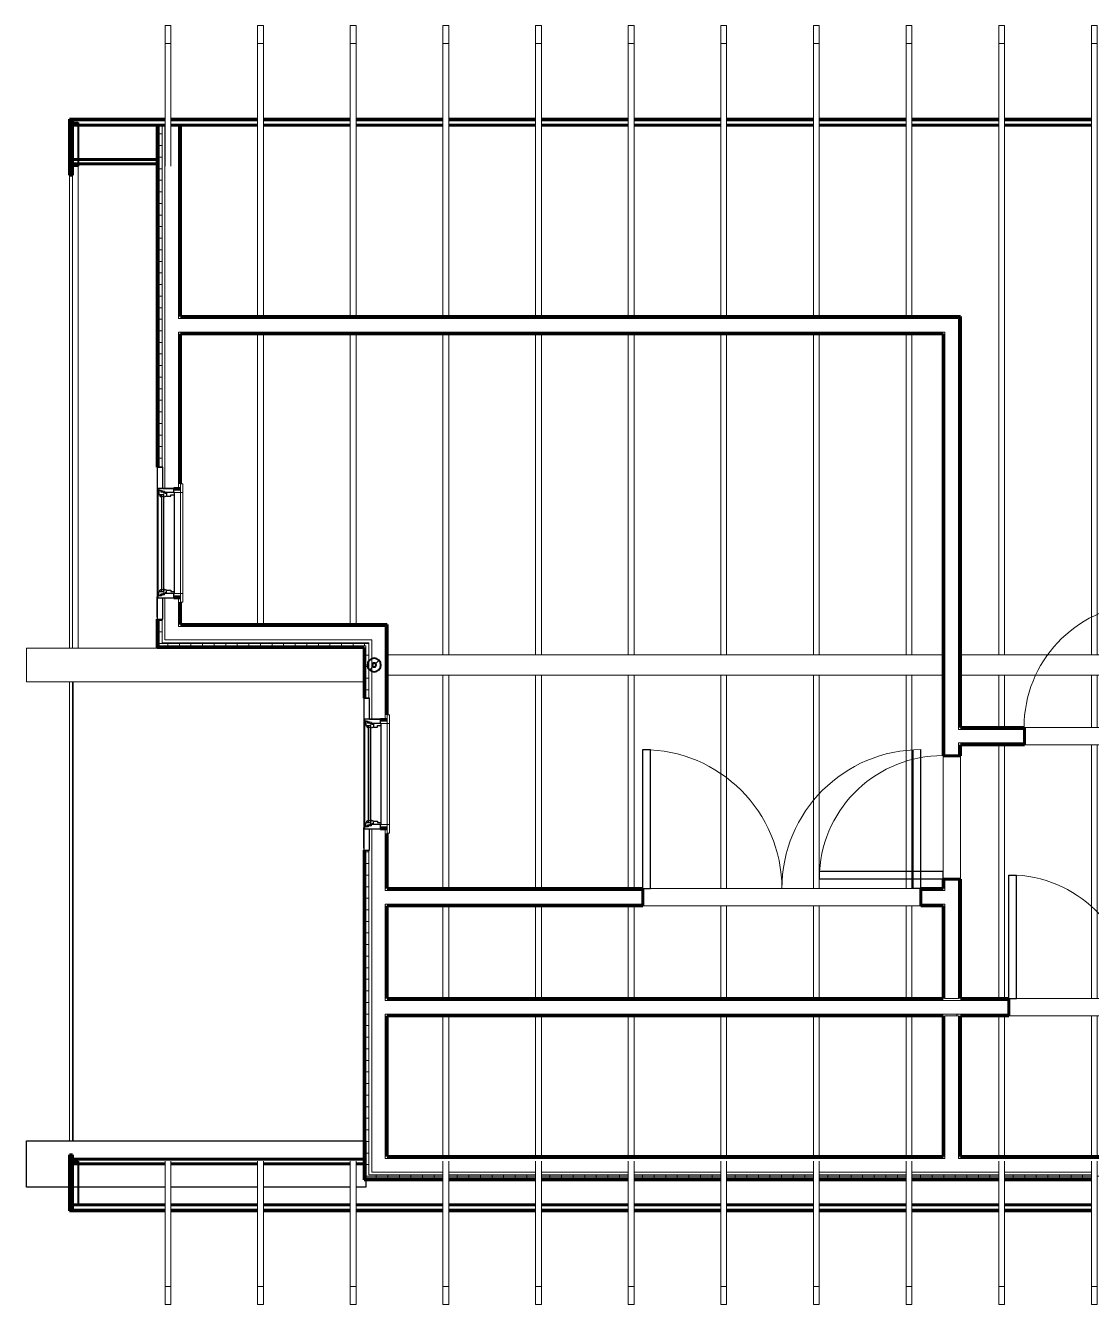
# Model space of a CAD drawing. Header units: inches. Extents: x -435 to 532, y -667 to -127.
# Drawn here: x -435.2 to -159.1, y -460.7 to -129.4 of the extents above; entities that cross this region are included whole.
import ezdxf

# ---------------------------------------------------------------- set-up
doc = ezdxf.new("R2010")
doc.units = ezdxf.units.IN
doc.header["$MEASUREMENT"] = 0
for name, color, linetype, lineweight in [('A-DOOR', 31, 'Continuous', 18), ('A-GLAZ', 151, 'Continuous', 18), ('A-ROOF', 132, 'Continuous', 18), ('A-ROOF-MCUT', 132, 'Continuous', 60), ('A-ROOF-OTLN', 132, 'Continuous', 9), ('A-WALL', 113, 'Continuous', 18), ('A-WALL-PATT', 111, 'Continuous', 60), ('I-WALL', 2, 'Continuous', 18), ('Q-CASE', 31, 'Continuous', 9), ('S-BEAM', 12, 'Continuous', 9), ('S-COLS', 52, 'Continuous', 9)]:
    doc.layers.add(name, color=color, linetype=linetype, lineweight=lineweight)
pattern_1 = [(0, (387.632, -598.438), (15.36, 3.84), [0.634, -10.886, 0.634, -10.886, -61.44]), (0, (387.632, -598.438), (15.36, 3.84), [-23.04, 0.634, -22.406, 0.634, -10.886, -26.88]), (0, (387.632, -598.438), (15.36, 3.84), [-57.6, 0.634, -7.046, 0.634, -18.566]), (120, (393.392, -596.518), (-11.005538, 11.38215), [0.634, -10.886, 0.634, -10.886, -61.44]), (120, (393.392, -596.518), (-11.005538, 11.38215), [-23.04, 0.634, -22.406, 0.634, -10.886, -26.88]), (120, (393.392, -596.518), (-11.005538, 11.38215), [-57.6, 0.634, -7.046, 0.634, -18.566]), (240, (395.312, -588.838), (-4.354462, -15.22215), [0.634, -10.886, 0.634, -10.886, -61.44]), (240, (395.312, -588.838), (-4.354462, -15.22215), [-23.04, 0.634, -22.406, 0.634, -10.886, -26.88]), (240, (395.312, -588.838), (-4.354462, -15.22215), [-57.6, 0.634, -7.046, 0.634, -18.566])]
pattern_2 = [(135, (387.632, -598.438), (-4.24264, -4.24264), [])]
pattern_3 = [(0, (387.632, -598.438), (0, 3), []), (90, (387.632, -598.438), (-3, 2e-16), [])]

# ---------------------------------------------------------------- blocks, each defined once
blk = doc.blocks.new('Window-Casement-Andersen-400_Series - 28-3_8_ x 59-7_8_-1091415-2nd Floor')
at = {"layer": 'A-GLAZ', "lineweight": 30}
for p, q in [((-19.69, 3.06), (-19.69, 1.56)), ((19.69, 3.06), (-19.69, 3.06)), ((-19.69, 3.06), (-19.69, 1.56)), ((-19.69, 1.56), (-14.19, 1.56)), ((-19.19, 3.06), (-18.81, 3.06)), ((-18.81, 3.06), (-13.94, 3.06)), ((14.19, 2.87), (-14.19, 2.87)), ((-14.19, 2.87), (-14.19, -1.29)), ((-14.19, 1.56), (-14.19, -1.29)), ((-13.94, 3.06), (-13.94, 2.87)), ((-13.7, 2.34), (-13.7, 2.87)), ((-13.64, 1.94), (-13.7, 2.34)), ((-13.51, 1.94), (-13.64, 1.94)), ((-13.61, 2.56), (-12.62, 2.56)), ((-13.61, 2.38), (-13.61, 2.56)), ((-13.53, 2.06), (-13.61, 2.38)), ((-13.53, 2.06), (-13.22, 2.06)), ((-13.38, 1.09), (-13.51, 1.94)), ((-13.38, 1.09), (-13.08, 1.09)), ((-13.22, 1.38), (-13.22, 2.06)), ((-13.22, 1.38), (-12.96, 1.38)), ((-13.08, -1.44), (-13.08, 1.09)), ((-13.08, 0.56), (-12.19, 0.56)), ((-12.79, 0.56), (-12.96, 1.38)), ((-12.62, 2.56), (-12.56, 2.31)), ((-12.56, 2.31), (-12.21, 2.31)), ((-12.56, 2.31), (-12.56, 1.28)), ((-11.94, 1.91), (-12.56, 1.91)), ((-11.94, 1.28), (-12.56, 1.28)), ((-12.21, 2.31), (-11.94, 1.91)), ((-12.19, 0.56), (-11.94, 1.28)), ((-12.19, 0.56), (-12.19, -0.5)), ((12.21, 2.31), (11.94, 1.91)), ((11.94, 1.91), (12.56, 1.91)), ((12.19, 0.56), (11.94, 1.28)), ((11.94, 1.28), (12.56, 1.28)), ((13.08, 0.56), (12.19, 0.56)), ((12.19, 0.56), (12.19, -0.5)), ((12.56, 2.31), (12.21, 2.31)), ((12.62, 2.56), (12.56, 2.31)), ((12.56, 2.31), (12.56, 1.28)), ((13.61, 2.56), (12.62, 2.56)), ((12.79, 0.56), (12.96, 1.38)), ((13.22, 1.38), (12.96, 1.38)), ((13.38, 1.09), (13.08, 1.09)), ((13.08, -1.44), (13.08, 1.09)), ((13.53, 2.06), (13.22, 2.06)), ((13.22, 1.38), (13.22, 2.06)), ((13.38, 1.09), (13.51, 1.94)), ((13.51, 1.94), (13.64, 1.94)), ((13.53, 2.06), (13.61, 2.38)), ((13.61, 2.38), (13.61, 2.56)), ((13.64, 1.94), (13.7, 2.34)), ((13.7, 2.34), (13.7, 2.87)), ((13.94, 3.06), (13.94, 2.87)), ((18.81, 3.06), (13.94, 3.06)), ((14.19, -1.29), (14.19, 2.87)), ((14.19, 1.56), (14.19, -1.29)), ((14.19, 1.56), (19.69, 1.56)), ((19.19, 3.06), (18.81, 3.06)), ((19.69, 3.06), (19.69, 1.56)), ((19.69, 1.56), (19.69, 3.06)), ((-14.19, -1.29), (-13.08, -1.29)), ((-13.08, -1.29), (-13.08, -1.44)), ((-13.08, -1.44), (13.08, -1.44)), ((-12.55, -0.5), (-12.55, -1.44)), ((-12.19, -0.5), (-12.55, -0.5)), ((12.19, -0.5), (12.55, -0.5)), ((12.55, -0.5), (12.55, -1.44)), ((13.08, -1.44), (13.08, -1.29)), ((13.08, -1.29), (14.19, -1.29))]:
    blk.add_line(p, q, dxfattribs=at)
at = {"layer": 'A-GLAZ', "lineweight": 9}
for p, q in [((-11.94, 1.81), (-12.56, 1.81)), ((-11.94, 1.38), (-12.56, 1.38)), ((-12.06, 1.38), (-12.06, 1.81)), ((-11.94, 1.91), (11.94, 1.91)), ((-11.94, 1.81), (11.94, 1.81)), ((-11.94, 1.38), (11.94, 1.38)), ((-11.94, 1.28), (11.94, 1.28)), ((11.94, 1.81), (12.56, 1.81)), ((11.94, 1.38), (12.56, 1.38)), ((12.06, 1.38), (12.06, 1.81)), ((15.34, -3), (-15.34, -3)), ((-15.34, -3), (-15.34, -3.63)), ((-13.08, -1.28), (-13.69, -1.28)), ((-13.69, -1.28), (-13.69, -3)), ((-13.69, -3), (13.69, -3)), ((-13.09, -1.28), (-13.09, -3)), ((-13.09, -3), (-13.09, -3.63)), ((-13.08, -1.44), (-13.08, -1.28)), ((13.08, -1.44), (-13.08, -1.44)), ((13.69, -1.28), (13.08, -1.28)), ((13.08, -1.28), (13.08, -1.44)), ((13.09, -1.28), (13.09, -3)), ((13.09, -3), (13.09, -3.63)), ((13.69, -3), (13.69, -1.28)), ((15.34, -3.63), (15.34, -3)), ((-15.34, -3.63), (15.34, -3.63))]:
    blk.add_line(p, q, dxfattribs=at)
blk = doc.blocks.new('LVL-Laminated Veneer Lumber - LVL 5_25x14-1285071-2nd Floor')
at = {"layer": 'S-BEAM'}
for p, q in [((-228.94, 2.62), (-84.94, 2.62)), ((-80.44, 2.62), (19.31, 2.62)), ((-228.94, -2.63), (-84.94, -2.63)), ((-80.44, -2.63), (19.31, -2.63))]:
    blk.add_line(p, q, dxfattribs=at)
blk = doc.blocks.new('Casework 23 - Casework 5-957762-2nd Floor')
at = {"layer": 'Q-CASE', "lineweight": 30}
for p, q in [((651.93, 312.18), (652.22, 324.18)), ((652.22, 324.18), (740.03, 322.09)), ((740.03, 322.09), (739.74, 310.1)), ((687.76, 311.33), (651.93, 312.18)), ((711.75, 310.76), (689.26, 311.3)), ((735.74, 310.19), (713.25, 310.73)), ((739.74, 310.1), (737.24, 310.16))]:
    blk.add_line(p, q, dxfattribs=at)
blk = doc.blocks.new('Casework 25 - Casework 5-958353-2nd Floor')
at = {"layer": 'Q-CASE'}
for p, q in [((652.17, 322.18), (651.96, 313.43)), ((652.17, 322.18), (739.54, 320.1)), ((739.34, 311.36), (651.96, 313.43))]:
    blk.add_line(p, q, dxfattribs=at)
blk = doc.blocks.new('Dimension Lumber - 2x8-1273922-2nd Floor')
at = {"layer": 'S-BEAM'}
for p, q in [((-399.09, -456.02), (-399.09, -423.51)), ((-397.59, -456.02), (-397.59, -423.51)), ((-399.09, -460.66), (-399.09, -456.02)), ((-399.09, -456.02), (-397.59, -456.02)), ((-397.59, -456.02), (-397.59, -460.66)), ((-397.59, -460.66), (-399.09, -460.66))]:
    blk.add_line(p, q, dxfattribs=at)
blk = doc.blocks.new('Dimension Lumber - 2x8-V8-2nd Floor')
at = {"layer": 'S-BEAM'}
for p, q in [((-327.09, -352.93), (-327.09, -297.63)), ((-325.59, -352.93), (-325.59, -297.63)), ((-327.09, -381.43), (-327.09, -357.43)), ((-325.59, -381.43), (-325.59, -357.43)), ((-327.09, -422.38), (-327.09, -385.93)), ((-325.59, -422.38), (-325.59, -385.93)), ((-327.09, -456.02), (-327.09, -423.51)), ((-325.59, -456.02), (-325.59, -423.51)), ((-327.09, -460.66), (-327.09, -456.02)), ((-327.09, -456.02), (-325.59, -456.02)), ((-325.59, -456.02), (-325.59, -460.66)), ((-325.59, -460.66), (-327.09, -460.66))]:
    blk.add_line(p, q, dxfattribs=at)
blk = doc.blocks.new('Dimension Lumber - 2x8-V9-2nd Floor')
at = {"layer": 'S-BEAM'}
for p, q in [((-183.09, -311.18), (-183.09, -297.63)), ((-181.59, -311.18), (-181.59, -297.63)), ((-183.09, -381.43), (-183.09, -315.68)), ((-181.59, -381.43), (-181.59, -315.68)), ((-183.09, -422.38), (-183.09, -385.93)), ((-181.59, -422.38), (-181.59, -385.93)), ((-183.09, -456.02), (-183.09, -423.51)), ((-181.59, -456.02), (-181.59, -423.51)), ((-183.09, -460.66), (-183.09, -456.02)), ((-183.09, -456.02), (-181.59, -456.02)), ((-181.59, -456.02), (-181.59, -460.66)), ((-181.59, -460.66), (-183.09, -460.66))]:
    blk.add_line(p, q, dxfattribs=at)
blk = doc.blocks.new('Dimension Lumber - 2x8-V11-2nd Floor')
at = {"layer": 'S-BEAM'}
for p, q in [((-399.09, -133.99), (-399.09, -129.35)), ((-399.09, -129.35), (-397.59, -129.35)), ((-397.59, -129.35), (-397.59, -133.99)), ((-397.59, -133.99), (-399.09, -133.99)), ((-399.09, -133.99), (-399.09, -165.81)), ((-397.59, -133.99), (-397.59, -165.81)), ((-399.09, -290.51), (-399.09, -290.63)), ((-397.59, -290.51), (-397.59, -290.63))]:
    blk.add_line(p, q, dxfattribs=at)
blk = doc.blocks.new('Dimension Lumber - 2x8-V12-2nd Floor')
at = {"layer": 'S-BEAM'}
for p, q in [((-375.09, -133.99), (-375.09, -129.35)), ((-375.09, -129.35), (-373.59, -129.35)), ((-373.59, -129.35), (-373.59, -133.99)), ((-373.59, -133.99), (-375.09, -133.99)), ((-375.09, -133.99), (-375.09, -204.74)), ((-373.59, -133.99), (-373.59, -204.74)), ((-375.09, -209.24), (-375.09, -284.51)), ((-373.59, -209.24), (-373.59, -284.51)), ((-375.09, -290.51), (-375.09, -290.63)), ((-373.59, -290.51), (-373.59, -290.63))]:
    blk.add_line(p, q, dxfattribs=at)
blk = doc.blocks.new('Dimension Lumber - 2x8-V13-2nd Floor')
at = {"layer": 'S-BEAM'}
for p, q in [((-327.09, -133.99), (-327.09, -129.35)), ((-327.09, -129.35), (-325.59, -129.35)), ((-325.59, -129.35), (-325.59, -133.99)), ((-325.59, -133.99), (-327.09, -133.99)), ((-327.09, -133.99), (-327.09, -204.74)), ((-325.59, -133.99), (-325.59, -204.74)), ((-327.09, -209.24), (-327.09, -292.38)), ((-325.59, -209.24), (-325.59, -292.38))]:
    blk.add_line(p, q, dxfattribs=at)
blk = doc.blocks.new('Dimension Lumber - 2x8-V14-2nd Floor')
at = {"layer": 'S-BEAM'}
for p, q in [((-183.09, -133.99), (-183.09, -129.35)), ((-183.09, -129.35), (-181.59, -129.35)), ((-181.59, -129.35), (-181.59, -133.99)), ((-181.59, -133.99), (-183.09, -133.99)), ((-183.09, -133.99), (-183.09, -292.38)), ((-181.59, -133.99), (-181.59, -292.38))]:
    blk.add_line(p, q, dxfattribs=at)
blk = doc.blocks.new('Single-Flush - 32_ x 78_-1305366-2nd Floor')
at = {"layer": 'A-DOOR', "lineweight": 30}
for p, q in [((14, -2.25), (14, -34.25)), ((16, -2.25), (14, -2.25)), ((16, -2.25), (16, -34.25)), ((16, -34.25), (14, -34.25))]:
    blk.add_line(p, q, dxfattribs=at)
at = {"layer": 'A-DOOR', "lineweight": 9}
blk.add_arc((16, -2.25), 32.07, 180, 266.4241, dxfattribs=at)
blk = doc.blocks.new('Single-Flush - 32_ x 78_-1394608-2nd Floor')
at = {"layer": 'A-DOOR', "lineweight": 30}
for p, q in [((14, 2.25), (14, 34.25)), ((16, 34.25), (14, 34.25)), ((16, 2.25), (16, 34.25)), ((16, 2.25), (14, 2.25))]:
    blk.add_line(p, q, dxfattribs=at)
at = {"layer": 'A-DOOR', "lineweight": 9}
blk.add_arc((16, 2.25), 32.07, 93.5759, 180, dxfattribs=at)
blk = doc.blocks.new('Double-Flush - 72_ x 78_-379623-2nd Floor')
at = {"layer": 'A-DOOR', "lineweight": 30}
for p, q in [((-36, 38.25), (-34, 38.25)), ((-36, 2.25), (-36, 38.25)), ((-34, 2.25), (-34, 38.25)), ((34, 2.25), (34, 38.19)), ((36, 2.25), (36, 38.25)), ((-36, 2.25), (-34, 2.25)), ((36, 2.25), (34, 2.25))]:
    blk.add_line(p, q, dxfattribs=at)
at = {"layer": 'A-DOOR', "lineweight": 9}
for centre, start, end in [((-36, 2.25), 0, 90), ((36, 2.25), 90, 180)]:
    blk.add_arc(centre, 36, start, end, dxfattribs=at)

msp = doc.modelspace()

# ---------------------------------------------------------------- hatches: boundary and pattern name
at = {"layer": 'A-WALL-PATT', "lineweight": 9}
h = msp.add_hatch(dxfattribs=at)
h.set_pattern_fill('FP_2', color=256, style=0, pattern_type=2)
h.set_pattern_definition(pattern_2)
h.paths.add_polyline_path([(-401.1, -290.01), (-400.6, -290.01), (-400.6, -283.12), (-401.1, -283.12), (-401.1, -287.33)], flags=0)
h.paths.add_polyline_path([(-400.6, -243.74), (-400.6, -155.18), (-401.1, -155.18), (-401.1, -243.74), (-400.98, -243.74)], flags=0)
h = msp.add_hatch(dxfattribs=at)
h.set_pattern_fill('FP_3', color=256, style=0, pattern_type=2)
h.set_pattern_definition(pattern_3)
h.paths.add_polyline_path([(-400.6, -289.26), (-399.85, -289.26), (-399.85, -283.12), (-400.6, -283.12), (-400.6, -287.33)], flags=0)
h.paths.add_polyline_path([(-399.85, -243.74), (-399.85, -155.18), (-400.6, -155.18), (-400.6, -243.74)], flags=0)
h = msp.add_hatch(dxfattribs=at)
h.set_pattern_fill('FP_1', color=256, style=0, pattern_type=2)
h.set_pattern_definition(pattern_1)
h.paths.add_polyline_path([(-395.6, -284.51), (-395.1, -284.51), (-395.1, -277.62), (-395.6, -277.62), (-395.6, -278.77)], flags=0)
h.paths.add_polyline_path([(-395.1, -249.24), (-395.1, -208.74), (-395.6, -208.74), (-395.6, -249.24)], flags=0)
h.paths.add_polyline_path([(-395.6, -205.24), (-395.1, -205.24), (-395.1, -155.18), (-395.6, -155.18), (-395.6, -171.38)], flags=0)
h = msp.add_hatch(dxfattribs=at)
h.set_pattern_fill('FP_1', color=256, style=0, pattern_type=2)
h.set_pattern_definition(pattern_1)
h.paths.add_polyline_path([(-395.1, -205.24), (-193.03, -205.24), (-193.03, -204.74), (-395.1, -204.74)], flags=0)
h = msp.add_hatch(dxfattribs=at)
h.set_pattern_fill('FP_1', color=256, style=0, pattern_type=2)
h.set_pattern_definition(pattern_1)
h.paths.add_polyline_path([(-193.03, -422.38), (-193.03, -385.93), (-193.53, -385.93), (-193.53, -422.38)], flags=0)
h.paths.add_polyline_path([(-193.03, -381.43), (-193.03, -350.53), (-193.53, -350.53), (-193.53, -381.43)], flags=0)
h.paths.add_polyline_path([(-193.53, -318.53), (-193.03, -318.53), (-193.03, -315.18), (-193.53, -315.18)], flags=0)
h.paths.add_polyline_path([(-193.53, -311.68), (-193.03, -311.68), (-193.03, -205.24), (-193.53, -205.24), (-193.53, -248.68)], flags=0)
h = msp.add_hatch(dxfattribs=at)
h.set_pattern_fill('FP_1', color=256, style=0, pattern_type=2)
h.set_pattern_definition(pattern_1)
h.paths.add_polyline_path([(-395.1, -209.24), (-197.03, -209.24), (-197.03, -208.74), (-395.1, -208.74)], flags=0)
h = msp.add_hatch(dxfattribs=at)
h.set_pattern_fill('FP_1', color=256, style=0, pattern_type=2)
h.set_pattern_definition(pattern_1)
h.paths.add_polyline_path([(-197.03, -422.38), (-197.03, -385.93), (-197.53, -385.93), (-197.53, -422.38)], flags=0)
h.paths.add_polyline_path([(-197.03, -381.43), (-197.03, -356.93), (-197.53, -356.93), (-197.53, -381.43)], flags=0)
h.paths.add_polyline_path([(-197.03, -353.43), (-197.03, -350.53), (-197.53, -350.53), (-197.53, -353.43)], flags=0)
h.paths.add_polyline_path([(-197.53, -318.53), (-197.03, -318.53), (-197.03, -209.24), (-197.53, -209.24), (-197.53, -248.68)], flags=0)
h = msp.add_hatch(dxfattribs=at)
h.set_pattern_fill('FP_1', color=256, style=0, pattern_type=2)
h.set_pattern_definition(pattern_1)
h.paths.add_polyline_path([(-341.53, -422.88), (-341.53, -385.43), (-342.03, -385.43), (-342.03, -422.88)], flags=0)
h.paths.add_polyline_path([(-342.03, -381.93), (-341.53, -381.93), (-341.53, -356.93), (-342.03, -356.93), (-342.03, -364.63)], flags=0)
h.paths.add_polyline_path([(-342.03, -353.43), (-341.53, -353.43), (-341.53, -337.46), (-342.03, -337.46), (-342.03, -338.62)], flags=0)
h.paths.add_polyline_path([(-341.53, -309.09), (-341.53, -284.51), (-342.03, -284.51), (-342.03, -309.09)], flags=0)
h = msp.add_hatch(dxfattribs=at)
h.set_pattern_fill('FP_2', color=256, style=0, pattern_type=2)
h.set_pattern_definition(pattern_2)
h.paths.add_polyline_path([(-401.1, -290.51), (-347.53, -290.51), (-347.53, -290.01), (-401.1, -290.01)], flags=0)
h = msp.add_hatch(dxfattribs=at)
h.set_pattern_fill('FP_3', color=256, style=0, pattern_type=2)
h.set_pattern_definition(pattern_3)
h.paths.add_polyline_path([(-400.6, -290.01), (-347.03, -290.01), (-347.03, -289.26), (-400.6, -289.26)], flags=0)
h = msp.add_hatch(dxfattribs=at)
h.set_pattern_fill('FP_2', color=256, style=0, pattern_type=2)
h.set_pattern_definition(pattern_2)
h.paths.add_polyline_path([(-347.53, -428.38), (-347.03, -428.38), (-347.03, -342.96), (-347.53, -342.96), (-347.53, -422.6)], flags=0)
h.paths.add_polyline_path([(-347.53, -303.59), (-347.03, -303.59), (-347.03, -290.01), (-347.53, -290.01), (-347.53, -296.99)], flags=0)
h = msp.add_hatch(dxfattribs=at)
h.set_pattern_fill('FP_3', color=256, style=0, pattern_type=2)
h.set_pattern_definition(pattern_3)
h.paths.add_polyline_path([(-347.03, -427.88), (-346.28, -427.88), (-346.28, -342.96), (-347.03, -342.96), (-347.03, -422.6)], flags=0)
h.paths.add_polyline_path([(-347.03, -303.59), (-346.28, -303.59), (-346.28, -289.26), (-347.03, -289.26), (-347.03, -296.99)], flags=0)
h = msp.add_hatch(dxfattribs=at)
h.set_pattern_fill('FP_1', color=256, style=0, pattern_type=2)
h.set_pattern_definition(pattern_1)
h.paths.add_polyline_path([(-92.78, -311.68), (-92.78, -311.18), (-144.47, -311.18), (-144.47, -311.68), (-100.98, -311.68)], flags=0)
h.paths.add_polyline_path([(-193.03, -311.68), (-176.47, -311.68), (-176.47, -311.18), (-193.03, -311.18)], flags=0)
h = msp.add_hatch(dxfattribs=at)
h.set_pattern_fill('FP_1', color=256, style=0, pattern_type=2)
h.set_pattern_definition(pattern_1)
h.paths.add_polyline_path([(-88.78, -315.68), (-88.78, -315.18), (-144.47, -315.18), (-144.47, -315.68), (-100.98, -315.68)], flags=0)
h.paths.add_polyline_path([(-176.47, -315.68), (-176.47, -315.18), (-193.03, -315.18), (-193.03, -315.68)], flags=0)
h = msp.add_hatch(dxfattribs=at)
h.set_pattern_fill('FP_1', color=256, style=0, pattern_type=2)
h.set_pattern_definition(pattern_1)
h.paths.add_polyline_path([(-203.28, -353.43), (-197.53, -353.43), (-197.53, -352.93), (-203.28, -352.93)], flags=0)
h.paths.add_polyline_path([(-275.28, -353.43), (-275.28, -352.93), (-341.53, -352.93), (-341.53, -353.43), (-320.51, -353.43)], flags=0)
h = msp.add_hatch(dxfattribs=at)
h.set_pattern_fill('FP_1', color=256, style=0, pattern_type=2)
h.set_pattern_definition(pattern_1)
h.paths.add_polyline_path([(-197.53, -357.43), (-197.53, -356.93), (-203.28, -356.93), (-203.28, -357.43)], flags=0)
h.paths.add_polyline_path([(-275.28, -357.43), (-275.28, -356.93), (-341.53, -356.93), (-341.53, -357.43), (-320.51, -357.43)], flags=0)
h = msp.add_hatch(dxfattribs=at)
h.set_pattern_fill('FP_1', color=256, style=0, pattern_type=2)
h.set_pattern_definition(pattern_1)
h.paths.add_polyline_path([(-89.28, -381.93), (-88.78, -381.93), (-88.78, -381.43), (-113.47, -381.43), (-113.47, -381.93), (-100.98, -381.93)], flags=0)
h.paths.add_polyline_path([(-148.47, -381.93), (-145.47, -381.93), (-145.47, -381.43), (-148.47, -381.43)], flags=0)
h.paths.add_polyline_path([(-180.47, -381.93), (-180.47, -381.43), (-341.53, -381.43), (-341.53, -381.93), (-247.33, -381.93)], flags=0)
h = msp.add_hatch(dxfattribs=at)
h.set_pattern_fill('FP_1', color=256, style=0, pattern_type=2)
h.set_pattern_definition(pattern_1)
h.paths.add_polyline_path([(-92.78, -385.93), (-92.78, -385.43), (-113.47, -385.43), (-113.47, -385.93), (-93.28, -385.93)], flags=0)
h.paths.add_polyline_path([(-145.47, -385.93), (-145.47, -385.43), (-148.47, -385.43), (-148.47, -385.93)], flags=0)
h.paths.add_polyline_path([(-180.47, -385.93), (-180.47, -385.43), (-341.53, -385.43), (-341.53, -385.93), (-193.03, -385.93)], flags=0)
h = msp.add_hatch(dxfattribs=at)
h.set_pattern_fill('FP_1', color=256, style=0, pattern_type=2)
h.set_pattern_definition(pattern_1)
h.paths.add_polyline_path([(-338.81, -422.88), (-197.03, -422.88), (-197.03, -422.38), (-341.53, -422.38), (-341.53, -422.88)], flags=0)
h.paths.add_polyline_path([(-193.53, -422.88), (-92.78, -422.88), (-92.78, -422.38), (-193.53, -422.38)], flags=0)
h.paths.add_polyline_path([(-89.28, -422.88), (64.47, -422.88), (64.47, -422.38), (-89.28, -422.38)], flags=0)
h = msp.add_hatch(dxfattribs=at)
h.set_pattern_fill('FP_3', color=256, style=0, pattern_type=2)
h.set_pattern_definition(pattern_3)
h.paths.add_polyline_path([(-346.28, -427.88), (-327.09, -427.88), (-327.09, -427.13), (-346.28, -427.13)], flags=0)
h.paths.add_polyline_path([(-325.59, -427.88), (-303.09, -427.88), (-303.09, -427.13), (-325.59, -427.13), (-325.59, -427.16)], flags=0)
h.paths.add_polyline_path([(-301.59, -427.88), (-279.09, -427.88), (-279.09, -427.13), (-301.59, -427.13), (-301.59, -427.21)], flags=0)
h.paths.add_polyline_path([(-277.59, -427.88), (-255.09, -427.88), (-255.09, -427.13), (-277.59, -427.13), (-277.59, -427.25)], flags=0)
h.paths.add_polyline_path([(-253.59, -427.88), (-231.09, -427.88), (-231.09, -427.13), (-253.59, -427.13), (-253.59, -427.29)], flags=0)
h.paths.add_polyline_path([(-229.59, -427.88), (-207.09, -427.88), (-207.09, -427.13), (-229.59, -427.13), (-229.59, -427.34)], flags=0)
h.paths.add_polyline_path([(-205.59, -427.88), (-183.09, -427.88), (-183.09, -427.13), (-205.59, -427.13), (-205.59, -427.38)], flags=0)
h.paths.add_polyline_path([(-181.59, -427.88), (-159.09, -427.88), (-159.09, -427.13), (-181.59, -427.13), (-181.59, -427.43)], flags=0)
h.paths.add_polyline_path([(-157.59, -427.88), (-135.09, -427.88), (-135.09, -427.13), (-157.59, -427.13), (-157.59, -427.47)], flags=0)
h.paths.add_polyline_path([(-133.59, -427.88), (-111.09, -427.88), (-111.09, -427.13), (-133.59, -427.13), (-133.59, -427.52)], flags=0)
h.paths.add_polyline_path([(-109.59, -427.88), (-87.09, -427.88), (-87.09, -427.13), (-109.59, -427.13), (-109.59, -427.56)], flags=0)
h.paths.add_polyline_path([(-85.59, -427.88), (-63.09, -427.88), (-63.09, -427.13), (-85.59, -427.13), (-85.59, -427.61)], flags=0)
h.paths.add_polyline_path([(-61.59, -427.88), (-39.09, -427.88), (-39.09, -427.13), (-61.59, -427.13), (-61.59, -427.65)], flags=0)
h.paths.add_polyline_path([(-37.59, -427.88), (-15.09, -427.88), (-15.09, -427.13), (-37.59, -427.13), (-37.59, -427.69)], flags=0)
h.paths.add_polyline_path([(-13.59, -427.88), (8.91, -427.88), (8.91, -427.13), (-13.59, -427.13), (-13.59, -427.74)], flags=0)
h.paths.add_polyline_path([(10.41, -427.88), (32.91, -427.88), (32.91, -427.13), (10.41, -427.13), (10.41, -427.78)], flags=0)
h.paths.add_polyline_path([(34.41, -427.88), (56.91, -427.87), (56.91, -427.13), (34.41, -427.13), (34.41, -427.83)], flags=0)
h.paths.add_polyline_path([(58.41, -427.88), (64.47, -427.88), (64.47, -427.13), (58.41, -427.13), (58.41, -427.87)], flags=0)
h = msp.add_hatch(dxfattribs=at)
h.set_pattern_fill('FP_2', color=256, style=0, pattern_type=2)
h.set_pattern_definition(pattern_2)
h.paths.add_polyline_path([(-347.03, -428.38), (-327.09, -428.36), (-327.09, -427.88), (-347.03, -427.88)], flags=0)
h.paths.add_polyline_path([(-325.59, -428.38), (-303.09, -428.38), (-303.09, -427.88), (-325.59, -427.88), (-325.59, -428.36)], flags=0)
h.paths.add_polyline_path([(-301.59, -428.38), (-279.09, -428.38), (-279.09, -427.88), (-301.59, -427.88), (-301.59, -428.33)], flags=0)
h.paths.add_polyline_path([(-277.59, -428.38), (-255.09, -428.38), (-255.09, -427.88), (-277.59, -427.88), (-277.59, -428.3)], flags=0)
h.paths.add_polyline_path([(-253.59, -428.38), (-231.09, -428.38), (-231.09, -427.88), (-253.59, -427.88), (-253.59, -428.27)], flags=0)
h.paths.add_polyline_path([(-229.59, -428.38), (-207.09, -428.38), (-207.09, -427.88), (-229.59, -427.88), (-229.59, -428.24)], flags=0)
h.paths.add_polyline_path([(-205.59, -428.38), (-183.09, -428.38), (-183.09, -427.88), (-205.59, -427.88), (-205.59, -428.22)], flags=0)
h.paths.add_polyline_path([(-181.59, -428.38), (-159.09, -428.38), (-159.09, -427.88), (-181.59, -427.88), (-181.59, -428.19)], flags=0)
h.paths.add_polyline_path([(-157.59, -428.38), (-135.09, -428.38), (-135.09, -427.88), (-157.59, -427.88), (-157.59, -428.16)], flags=0)
h.paths.add_polyline_path([(-133.59, -428.38), (-111.09, -428.38), (-111.09, -427.88), (-133.59, -427.88), (-133.59, -428.13)], flags=0)
h.paths.add_polyline_path([(-109.59, -428.38), (-87.09, -428.38), (-87.09, -427.88), (-109.59, -427.88), (-109.59, -428.1)], flags=0)
h.paths.add_polyline_path([(-85.59, -428.38), (-63.09, -428.38), (-63.09, -427.88), (-85.59, -427.88), (-85.59, -428.07)], flags=0)
h.paths.add_polyline_path([(-61.59, -428.38), (-39.09, -428.38), (-39.09, -427.88), (-61.59, -427.88), (-61.59, -428.04)], flags=0)
h.paths.add_polyline_path([(-37.59, -428.38), (-15.09, -428.38), (-15.09, -427.88), (-37.59, -427.88), (-37.59, -428.01)], flags=0)
h.paths.add_polyline_path([(-13.59, -428.38), (8.91, -428.38), (8.91, -427.88), (-13.59, -427.88), (-13.59, -427.98)], flags=0)
h.paths.add_polyline_path([(10.41, -428.38), (32.91, -428.38), (32.91, -427.88), (10.41, -427.88), (10.41, -427.95)], flags=0)
h.paths.add_polyline_path([(34.41, -428.38), (56.91, -428.38), (56.91, -427.88), (34.41, -427.88), (34.41, -427.92)], flags=0)
h.paths.add_polyline_path([(58.41, -428.38), (64.47, -428.38), (64.47, -427.88), (58.41, -427.89)], flags=0)
at = {"layer": 'S-COLS'}
h = msp.add_hatch(dxfattribs=at)
h.set_pattern_fill('FP_4', color=256, style=0, pattern_type=2)
h.set_pattern_definition([(45, (387.632, -598.438), (-4.75176, 4.75176), []), (45, (387.632, -591.238), (-4.75176, 4.75176), [])])
h.paths.add_polyline_path([(-344.9, -296.76), (-344.03, -296.52), (-343.39, -295.88), (-343.15, -295.01), (-343.39, -294.13), (-344.03, -293.49), (-344.9, -293.26), (-345.78, -293.49), (-346.42, -294.13), (-346.65, -295.01), (-346.42, -295.88), (-345.78, -296.52)], flags=0)
h.paths.add_polyline_path([(-344.9, -295.52), (-345.26, -295.37), (-345.41, -295.01), (-345.26, -294.65), (-344.9, -294.5), (-344.54, -294.65), (-344.39, -295.01), (-344.54, -295.37)], flags=0)

# ---------------------------------------------------------------- linework, layer by layer
at = {"layer": 'A-ROOF', "lineweight": 60}
for p, q in [((-423.09, -153.62), (-399.09, -153.62)), ((-401.1, -155.18), (-423.09, -155.18)), ((-397.59, -153.62), (-375.09, -153.62)), ((-375.09, -155.18), (-395.1, -155.18)), ((-373.59, -153.62), (-351.09, -153.62)), ((-351.09, -155.18), (-373.59, -155.18)), ((-349.59, -153.62), (-327.09, -153.62)), ((-327.09, -155.18), (-349.59, -155.18)), ((-325.59, -153.62), (-303.09, -153.62)), ((-303.09, -155.18), (-325.59, -155.18)), ((-301.59, -153.62), (-279.09, -153.62)), ((-279.09, -155.18), (-301.59, -155.18)), ((-277.59, -153.62), (-255.09, -153.62)), ((-255.09, -155.18), (-277.59, -155.18)), ((-253.59, -153.62), (-231.09, -153.62)), ((-231.09, -155.18), (-253.59, -155.18)), ((-229.59, -153.62), (-207.09, -153.62)), ((-207.09, -155.18), (-229.59, -155.18)), ((-205.59, -153.62), (-183.09, -153.62)), ((-183.09, -155.18), (-205.59, -155.18)), ((-181.59, -153.62), (-159.09, -153.62)), ((-159.09, -155.18), (-181.59, -155.18)), ((-423.09, -434.84), (-399.09, -434.84)), ((-399.09, -436.4), (-423.09, -436.4)), ((-397.59, -434.84), (-375.09, -434.84)), ((-375.09, -436.4), (-397.59, -436.4)), ((-373.59, -434.84), (-351.09, -434.84)), ((-351.09, -436.4), (-373.59, -436.4)), ((-349.59, -434.84), (-327.09, -434.84)), ((-327.09, -436.4), (-349.59, -436.4)), ((-325.59, -434.84), (-303.09, -434.84)), ((-303.09, -436.4), (-325.59, -436.4)), ((-301.59, -434.84), (-279.09, -434.84)), ((-279.09, -436.4), (-301.59, -436.4)), ((-277.59, -434.84), (-255.09, -434.84)), ((-255.09, -436.4), (-277.59, -436.4)), ((-253.59, -434.84), (-231.09, -434.84)), ((-231.09, -436.4), (-253.59, -436.4)), ((-229.59, -434.84), (-207.09, -434.84)), ((-207.09, -436.4), (-229.59, -436.4)), ((-205.59, -434.84), (-183.09, -434.84)), ((-183.09, -436.4), (-205.59, -436.4)), ((-181.59, -434.84), (-159.09, -434.84)), ((-159.09, -436.4), (-181.59, -436.4))]:
    msp.add_line(p, q, dxfattribs=at)
at = {"layer": 'A-ROOF'}
for p, q in [((-399.09, -154.01), (-423.09, -154.01)), ((-375.09, -154.01), (-397.59, -154.01)), ((-351.09, -154.01), (-373.59, -154.01)), ((-327.09, -154.01), (-349.59, -154.01)), ((-303.09, -154.01), (-325.59, -154.01)), ((-279.09, -154.01), (-301.59, -154.01)), ((-255.09, -154.01), (-277.59, -154.01)), ((-231.09, -154.01), (-253.59, -154.01)), ((-207.09, -154.01), (-229.59, -154.01)), ((-183.09, -154.01), (-205.59, -154.01)), ((-159.09, -154.01), (-181.59, -154.01)), ((-423.09, -436.01), (-399.09, -436.01)), ((-397.59, -436.01), (-375.09, -436.01)), ((-373.59, -436.01), (-351.09, -436.01)), ((-349.59, -436.01), (-327.09, -436.01)), ((-325.59, -436.01), (-303.09, -436.01)), ((-301.59, -436.01), (-279.09, -436.01)), ((-277.59, -436.01), (-255.09, -436.01)), ((-253.59, -436.01), (-231.09, -436.01)), ((-229.59, -436.01), (-207.09, -436.01)), ((-205.59, -436.01), (-183.09, -436.01)), ((-181.59, -436.01), (-159.09, -436.01))]:
    msp.add_line(p, q, dxfattribs=at)
at = {"layer": 'A-ROOF-MCUT'}
for p, q in [((-423.84, -153.62), (-423.09, -153.62)), ((-423.84, -168.07), (-423.84, -153.62)), ((-423.09, -153.62), (-423.09, -168.07)), ((-423.09, -164.01), (-401.1, -164.01)), ((-401.1, -165.18), (-423.09, -165.18)), ((-423.09, -168.07), (-423.84, -168.07)), ((-423.84, -436.4), (-423.84, -421.95)), ((-423.84, -421.95), (-423.09, -421.95)), ((-423.09, -421.95), (-423.09, -436.4)), ((-422.84, -424.21), (-422.84, -423.04)), ((-422.84, -423.04), (-347.53, -423.04)), ((-399.09, -424.21), (-422.84, -424.21)), ((-375.09, -424.21), (-397.59, -424.21)), ((-351.09, -424.21), (-373.59, -424.21)), ((-347.53, -424.21), (-349.59, -424.21)), ((-423.09, -436.4), (-423.84, -436.4))]:
    msp.add_line(p, q, dxfattribs=at)
at = {"layer": 'A-ROOF-OTLN'}
for p, q in [((-423.84, -290.63), (-423.84, -168.07)), ((-423.09, -290.63), (-423.09, -168.07)), ((-401.1, -290.51), (-401.1, -290.63)), ((-423.84, -418.26), (-423.84, -299.38)), ((-423.09, -418.26), (-423.09, -299.38)), ((-422.84, -418.26), (-422.84, -299.38))]:
    msp.add_line(p, q, dxfattribs=at)
at = {"layer": 'A-WALL', "lineweight": 60}
for p, q in [((-401.1, -243.74), (-401.1, -155.18)), ((-401.1, -155.18), (-399.09, -155.18)), ((-397.59, -155.18), (-395.1, -155.18)), ((-395.1, -155.18), (-395.1, -204.74)), ((-395.1, -209.24), (-395.1, -248.09)), ((-395.1, -249.24), (-396.82, -249.24)), ((-396.82, -277.62), (-395.1, -277.62)), ((-395.1, -278.77), (-395.1, -284.51)), ((-401.1, -290.51), (-401.1, -283.12)), ((-395.1, -284.51), (-341.53, -284.51)), ((-341.53, -284.51), (-341.53, -307.93)), ((-347.53, -290.51), (-401.1, -290.51)), ((-347.53, -303.59), (-347.53, -290.51)), ((-341.53, -309.09), (-343.24, -309.09)), ((-343.24, -337.46), (-341.53, -337.46)), ((-341.53, -338.62), (-341.53, -352.93)), ((-347.53, -428.38), (-347.53, -342.96)), ((-341.53, -357.43), (-341.53, -381.43)), ((-341.53, -385.93), (-341.53, -422.38)), ((-341.53, -422.38), (-197.53, -422.38)), ((-193.03, -422.38), (-93.28, -422.38)), ((-327.09, -428.38), (-347.53, -428.38)), ((-303.09, -428.38), (-325.59, -428.38)), ((-279.09, -428.38), (-301.59, -428.38)), ((-255.09, -428.38), (-277.59, -428.38)), ((-231.09, -428.38), (-253.59, -428.38)), ((-207.09, -428.38), (-229.59, -428.38)), ((-183.09, -428.38), (-205.59, -428.38)), ((-159.09, -428.38), (-181.59, -428.38))]:
    msp.add_line(p, q, dxfattribs=at)
at = {"layer": 'A-WALL'}
for p, q in [((-400.6, -243.74), (-400.6, -155.18)), ((-399.85, -243.74), (-399.85, -155.18)), ((-399.1, -249.24), (-399.1, -155.18)), ((-395.6, -205.24), (-395.6, -155.18)), ((-395.6, -205.24), (-193.53, -205.24)), ((-193.53, -311.68), (-193.53, -205.24)), ((-395.6, -208.74), (-197.03, -208.74)), ((-395.6, -249.24), (-395.6, -208.74)), ((-197.03, -318.53), (-197.03, -208.74)), ((-399.1, -288.51), (-399.1, -277.62)), ((-395.6, -285.01), (-395.6, -277.62)), ((-400.6, -283.12), (-400.6, -290.01)), ((-399.85, -283.12), (-399.85, -289.26)), ((-395.6, -285.01), (-342.03, -285.01)), ((-342.03, -309.09), (-342.03, -285.01)), ((-400.6, -290.01), (-347.03, -290.01)), ((-399.85, -289.26), (-346.28, -289.26)), ((-399.1, -288.51), (-345.53, -288.51)), ((-347.03, -303.59), (-347.03, -290.01)), ((-346.28, -303.59), (-346.28, -289.26)), ((-345.53, -309.09), (-345.53, -288.51)), ((-193.53, -311.68), (-176.47, -311.68)), ((-193.53, -318.53), (-193.53, -315.18)), ((-176.47, -315.18), (-193.53, -315.18)), ((-345.53, -426.38), (-345.53, -337.46)), ((-342.03, -353.43), (-342.03, -337.46)), ((-347.03, -427.88), (-347.03, -342.96)), ((-346.28, -427.13), (-346.28, -342.96)), ((-197.03, -353.43), (-197.03, -350.53)), ((-193.53, -381.43), (-193.53, -350.53)), ((-342.03, -353.43), (-275.28, -353.43)), ((-203.28, -353.43), (-197.03, -353.43)), ((-342.03, -381.93), (-342.03, -356.93)), ((-342.03, -356.93), (-275.28, -356.93)), ((-203.28, -356.93), (-197.03, -356.93)), ((-197.03, -381.43), (-197.03, -356.93)), ((-342.03, -381.93), (-180.47, -381.93)), ((-197.03, -381.43), (-193.53, -381.43)), ((-342.03, -422.88), (-342.03, -385.43)), ((-342.03, -385.43), (-180.47, -385.43)), ((-193.53, -385.93), (-197.03, -385.93)), ((-197.03, -422.88), (-197.03, -385.93)), ((-193.53, -422.88), (-193.53, -385.93)), ((-197.03, -422.88), (-342.03, -422.88)), ((-92.78, -422.88), (-193.53, -422.88)), ((-327.09, -427.13), (-346.28, -427.13)), ((-327.09, -426.38), (-345.53, -426.38)), ((-303.09, -426.38), (-325.59, -426.38)), ((-303.09, -427.13), (-325.59, -427.13)), ((-279.09, -426.38), (-301.59, -426.38)), ((-279.09, -427.13), (-301.59, -427.13)), ((-255.09, -426.38), (-277.59, -426.38)), ((-255.09, -427.13), (-277.59, -427.13)), ((-231.09, -426.38), (-253.59, -426.38)), ((-231.09, -427.13), (-253.59, -427.13)), ((-207.09, -426.38), (-229.59, -426.38)), ((-207.09, -427.13), (-229.59, -427.13)), ((-183.09, -426.38), (-205.59, -426.38)), ((-183.09, -427.13), (-205.59, -427.13)), ((-159.09, -426.38), (-181.59, -426.38)), ((-159.09, -427.13), (-181.59, -427.13)), ((-327.09, -427.88), (-347.03, -427.88)), ((-303.09, -427.88), (-325.59, -427.88)), ((-279.09, -427.88), (-301.59, -427.88)), ((-255.09, -427.88), (-277.59, -427.88)), ((-231.09, -427.88), (-253.59, -427.88)), ((-207.09, -427.88), (-229.59, -427.88)), ((-183.09, -427.88), (-205.59, -427.88)), ((-159.09, -427.88), (-181.59, -427.88))]:
    msp.add_line(p, q, dxfattribs=at)
at = {"layer": 'I-WALL', "lineweight": 60}
for p, q in [((-395.1, -204.74), (-193.03, -204.74)), ((-193.03, -204.74), (-193.03, -311.18)), ((-197.53, -209.24), (-395.1, -209.24)), ((-197.53, -318.53), (-197.53, -209.24)), ((-193.03, -311.18), (-176.47, -311.18)), ((-176.47, -311.18), (-176.47, -315.68)), ((-193.03, -315.68), (-193.03, -318.53)), ((-176.47, -315.68), (-193.03, -315.68)), ((-193.03, -318.53), (-197.53, -318.53)), ((-197.53, -352.93), (-197.53, -350.53)), ((-197.53, -350.53), (-193.03, -350.53)), ((-193.03, -350.53), (-193.03, -381.43)), ((-341.53, -352.93), (-275.28, -352.93)), ((-275.28, -352.93), (-275.28, -357.43)), ((-203.28, -357.43), (-203.28, -352.93)), ((-203.28, -352.93), (-197.53, -352.93)), ((-275.28, -357.43), (-341.53, -357.43)), ((-197.53, -357.43), (-203.28, -357.43)), ((-197.53, -381.43), (-197.53, -357.43)), ((-341.53, -381.43), (-197.53, -381.43)), ((-193.03, -381.43), (-180.47, -381.43)), ((-180.47, -381.43), (-180.47, -385.93)), ((-197.53, -385.93), (-341.53, -385.93)), ((-197.53, -422.38), (-197.53, -385.93)), ((-180.47, -385.93), (-193.03, -385.93)), ((-193.03, -385.93), (-193.03, -422.38))]:
    msp.add_line(p, q, dxfattribs=at)
at = {"layer": 'I-WALL'}
for p, q in [((-144.47, -311.18), (-176.47, -311.18)), ((-176.47, -315.68), (-144.47, -315.68)), ((-197.53, -318.53), (-197.53, -350.53)), ((-193.03, -350.53), (-193.03, -318.53)), ((-203.28, -352.93), (-275.28, -352.93)), ((-275.28, -357.43), (-203.28, -357.43)), ((-148.47, -381.43), (-180.47, -381.43)), ((-180.47, -385.93), (-148.47, -385.93))]:
    msp.add_line(p, q, dxfattribs=at)
at = {"layer": 'S-BEAM', "lineweight": 40}
for p, q in [((-423.09, -154.48), (-421.59, -154.48)), ((-423.09, -165.81), (-423.09, -154.48)), ((-421.59, -154.48), (-421.59, -165.81)), ((-421.59, -165.81), (-423.09, -165.81)), ((-423.09, -434.84), (-423.09, -423.51)), ((-423.09, -423.51), (-421.59, -423.51)), ((-421.59, -423.51), (-421.59, -434.84)), ((-421.59, -434.84), (-423.09, -434.84))]:
    msp.add_line(p, q, dxfattribs=at)
at = {"layer": 'S-BEAM'}
msp.add_line((-421.59, -165.81), (-421.59, -290.63), dxfattribs=at)
at = {"layer": 'S-COLS', "lineweight": 40}
for radius, start, end in [(1.75, 90, 270), (0.508, 90, 270), (1.75, 270, 90), (0.508, 270, 90)]:
    msp.add_arc((-344.9, -295.01), radius, start, end, dxfattribs=at)

# ---------------------------------------------------------------- block references
at = {"layer": 'A-DOOR'}
for name, p in [('Single-Flush - 32_ x 78_-1394608-2nd Floor', (-160.47, -313.43)), ('Double-Flush - 72_ x 78_-379623-2nd Floor', (-239.28, -355.18))]:
    msp.add_blockref(name, p, dxfattribs=at)
for p, rotation in [((-195.28, -334.53), 269.9999999999999), ((-164.47, -383.68), 180)]:
    msp.add_blockref('Single-Flush - 32_ x 78_-1305366-2nd Floor', p, dxfattribs=dict(at, rotation=rotation))
at = {"layer": 'A-GLAZ', "rotation": 89.9999999999993}
for p in [(-398.1, -263.43), (-344.53, -323.27)]:
    msp.add_blockref('Window-Casement-Andersen-400_Series - 28-3_8_ x 59-7_8_-1091415-2nd Floor', p, dxfattribs=at)
at = {"layer": 'Q-CASE', "rotation": 1.35999999999991}
for name, p in [('Casework 25 - Casework 5-958353-2nd Floor', (-1079.27, -628.2)), ('Casework 23 - Casework 5-957762-2nd Floor', (-1079.27, -757.82))]:
    msp.add_blockref(name, p, dxfattribs=at)
at = {"layer": 'S-BEAM'}
for name, p in [('Dimension Lumber - 2x8-V11-2nd Floor', (0, 0)), ('Dimension Lumber - 2x8-V12-2nd Floor', (0, 0)), ('Dimension Lumber - 2x8-V12-2nd Floor', (24, 0)), ('Dimension Lumber - 2x8-V13-2nd Floor', (0, 0)), ('Dimension Lumber - 2x8-V13-2nd Floor', (24, 0)), ('Dimension Lumber - 2x8-V13-2nd Floor', (48, 0)), ('Dimension Lumber - 2x8-V13-2nd Floor', (72, 0)), ('Dimension Lumber - 2x8-V13-2nd Floor', (96, 0)), ('Dimension Lumber - 2x8-V13-2nd Floor', (120, 0)), ('Dimension Lumber - 2x8-V14-2nd Floor', (0, 0)), ('Dimension Lumber - 2x8-V14-2nd Floor', (24, 0)), ('LVL-Laminated Veneer Lumber - LVL 5_25x14-1285071-2nd Floor', (-112.59, -295.01)), ('Dimension Lumber - 2x8-V8-2nd Floor', (0, 0)), ('Dimension Lumber - 2x8-V8-2nd Floor', (24, 0)), ('Dimension Lumber - 2x8-V8-2nd Floor', (48, 0)), ('Dimension Lumber - 2x8-V8-2nd Floor', (72, 0)), ('Dimension Lumber - 2x8-V8-2nd Floor', (96, 0)), ('Dimension Lumber - 2x8-V8-2nd Floor', (120, 0)), ('Dimension Lumber - 2x8-V9-2nd Floor', (0, 0)), ('Dimension Lumber - 2x8-V9-2nd Floor', (24, 0)), ('Dimension Lumber - 2x8-1273922-2nd Floor', (0, 0)), ('Dimension Lumber - 2x8-1273922-2nd Floor', (24, 0)), ('Dimension Lumber - 2x8-1273922-2nd Floor', (48, 0))]:
    msp.add_blockref(name, p, dxfattribs=at)

doc.saveas('drawing.dxf')
